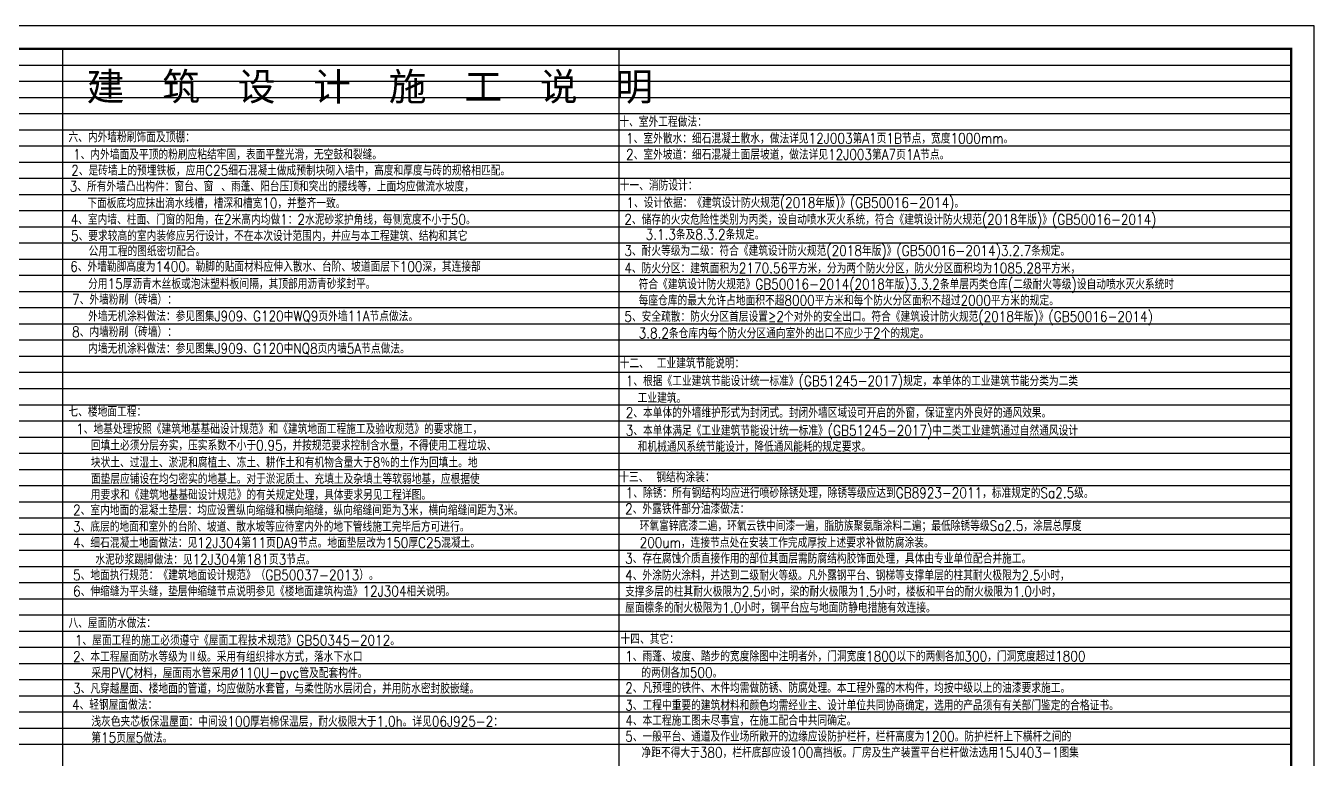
# Model space of a CAD drawing. Extents: x 4267484 to 4395158, y -674551 to -235742.
# Drawn here: x 4329390 to 4385158, y -332131 to -300384 of the extents above; entities that cross this region are included whole.
import ezdxf

# ---------------------------------------------------------------- set-up
doc = ezdxf.new("R2010")
doc.units = 0
doc.header["$LTSCALE"] = 1000
doc.header["$MEASUREMENT"] = 0
doc.layers.get('0').update_dxf_attribs({"linetype": 'CONTINUOUS'})
doc.layers.add('PUB_TITLE', color=4, linetype='CONTINUOUS')
doc.layers.add('图层线', color=8, linetype='CONTINUOUS')
doc.styles.add('HZ1', font='txt.shx', dxfattribs={"bigfont": 'hzdx.shx'})
doc.styles.add('宋体', font='', dxfattribs={"width": 0.7})
doc.styles.get('宋体').set_extended_font_data('SimSun')

msp = doc.modelspace()

# ---------------------------------------------------------------- linework, layer by layer
at = {"layer": 'PUB_TITLE'}
msp.add_lwpolyline([(4301057.7, -359783.9), (4385157.7, -359783.9), (4385157.7, -300383.9), (4301057.7, -300383.9)], close=True, dxfattribs=at)
at = {"layer": 'PUB_TITLE', "const_width": 100}
msp.add_lwpolyline([(4303557.7, -358783.9), (4384157.7, -358783.9), (4384157.7, -301383.9), (4303557.7, -301383.9)], close=True, dxfattribs=at)
at = {"layer": '图层线'}
for p, q in [((4303557.7, -301383.9), (4384157.7, -301383.9)), ((4330988.9, -358783.9), (4330988.9, -301383.9)), ((4355078.8, -358783.9), (4355078.8, -301383.9)), ((4303557.7, -302083.9), (4384157.7, -302083.9)), ((4303557.7, -302783.9), (4384157.7, -302783.9)), ((4303557.7, -303483.9), (4384157.7, -303483.9)), ((4303557.7, -304183.9), (4384157.7, -304183.9)), ((4303557.7, -304883.9), (4384157.7, -304883.9)), ((4303557.7, -305583.9), (4384157.7, -305583.9)), ((4303557.7, -306283.9), (4384157.7, -306283.9)), ((4303557.7, -306983.9), (4384157.7, -306983.9)), ((4303557.7, -307683.9), (4384157.7, -307683.9)), ((4303557.7, -308383.9), (4384157.7, -308383.9)), ((4303557.7, -309083.9), (4384157.7, -309083.9)), ((4303557.7, -309783.9), (4384157.7, -309783.9)), ((4303557.7, -310483.9), (4384157.7, -310483.9)), ((4303557.7, -311183.9), (4384157.7, -311183.9)), ((4303557.7, -311883.9), (4384157.7, -311883.9)), ((4303557.7, -312583.9), (4384157.7, -312583.9)), ((4303557.7, -313283.9), (4384157.7, -313283.9)), ((4303557.7, -313983.9), (4384157.7, -313983.9)), ((4303557.7, -314683.9), (4384157.7, -314683.9)), ((4303557.7, -315383.9), (4384157.7, -315383.9)), ((4303557.7, -316083.9), (4384157.7, -316083.9)), ((4303557.7, -316783.9), (4384157.7, -316783.9)), ((4303557.7, -317483.9), (4384157.7, -317483.9)), ((4303557.7, -318183.9), (4384157.7, -318183.9)), ((4303557.7, -318883.9), (4384157.7, -318883.9)), ((4303557.7, -319583.9), (4384157.7, -319583.9)), ((4303557.7, -320283.9), (4384157.7, -320283.9)), ((4303557.7, -320983.9), (4384157.7, -320983.9)), ((4303557.7, -321683.9), (4384157.7, -321683.9)), ((4303557.7, -322383.9), (4384157.7, -322383.9)), ((4303557.7, -323083.9), (4384157.7, -323083.9)), ((4303557.7, -323783.9), (4384157.7, -323783.9)), ((4303557.7, -324483.9), (4384157.7, -324483.9)), ((4303557.7, -325183.9), (4384157.7, -325183.9)), ((4303557.7, -325883.9), (4384157.7, -325883.9)), ((4303557.7, -326583.9), (4384157.7, -326583.9)), ((4303557.7, -327283.9), (4384157.7, -327283.9)), ((4303557.7, -327983.9), (4384157.7, -327983.9)), ((4303557.7, -328683.9), (4384157.7, -328683.9)), ((4303557.7, -329383.9), (4384157.7, -329383.9)), ((4303557.7, -330083.9), (4384157.7, -330083.9)), ((4303557.7, -330783.9), (4384157.7, -330783.9)), ((4303557.7, -331483.9), (4384157.7, -331483.9))]:
    msp.add_line(p, q, dxfattribs=at)

# ---------------------------------------------------------------- texts
at = {"style": '宋体'}
msp.add_text('建  筑  设  计  施  工  说  明', height=1200, dxfattribs=at).set_placement((4332022.9, -303618.6))
at = {"color": 6, "style": 'HZ1', "width": 0.85}
for s, p in [('十、室外工程做法：', (4355082.1, -304761)), ('六、内外墙粉刷饰面及顶棚：', (4331237.3, -305427.8)), ('十一、消防设计：', (4355097.5, -307515)), ('十二、 工业建筑节能说明：', (4355097.5, -315215)), ('七、楼地面工程：', (4331237.3, -317307.6)), ('十三、 钢结构涂装：', (4355077.2, -320145.8)), ('八、屋面防水做法：', (4331237.3, -326456.7)), ('十四、其它：', (4355134.8, -327146.9))]:
    msp.add_text(s, height=450, dxfattribs=at).set_placement(p)
at = {"color": 4, "style": 'HZ1', "width": 0.85}
for s, p in [('1、室外散水：细石混凝土散水，做法详见12J003第A1页1B节点，宽度1000mm。', (4355372.7, -305481)), ('1、内外墙面及平顶的粉刷应粘结牢固，表面平整光滑，无空鼓和裂缝。', (4331437.3, -306177.8)), ('2、室外坡道：细石混凝土面层坡道，做法详见12J003第A7页1A节点。', (4355372.7, -306180.5)), ('2、是砖墙上的预埋铁板，应用C25细石混凝土做成预制块砌入墙中，高度和厚度与砖的规格相匹配。', (4331356.3, -306868.2)), ('3、所有外墙凸出构件：窗台、窗 、雨蓬、阳台压顶和突出的腰线等，上面均应做流水坡度，', (4331290.7, -307558.6)), ('下面板底均应抹出滴水线槽，槽深和槽宽10，并整齐一致。', (4332053.6, -308283.9)), ('1、设计依据：《建筑设计防火规范(2018年版)》(GB50016-2014)。', (4355388.1, -308265)), ('4、室内墙、柱面、门窗的阳角，在2米高内均做1：2水泥砂浆护角线，每侧宽度不小于50。', (4331330.1, -308992.3)), ('2、储存的火灾危险性类别为丙类，设自动喷水灭火系统，符合《建筑设计防火规范(2018年版)》(GB50016-2014)', (4355297.5, -308991.9)), ('5、要求较高的室内装修应另行设计，不在本次设计范围内，并应与本工程建筑、结构和其它', (4331347.9, -309701.5)), ('3.1.3条及8.3.2条规定。', (4356217.3, -309644.7)), ('公用工程的图纸密切配合。', (4332111.1, -310361.6)), ('3、耐火等级为二级：符合《建筑设计防火规范(2018年版)》(GB50016-2014)3.2.7条规定。', (4355297.5, -310344.7)), ('6、外墙勒脚高度为1400。勒脚的贴面材料应伸入散水、台阶、坡道面层下100深，其连接部', (4331313.4, -311032)), ('4、防火分区：建筑面积为2170.56平方米，分为两个防火分区，防火分区面积均为1085.28平方米，', (4355297.5, -311098.4)), ('分用15厚沥青木丝板或泡沫塑料板间隔，其顶部用沥青砂浆封平。', (4332089.9, -311776.3)), ('符合《建筑设计防火规范》GB50016-2014(2018年版)3.3.2条单层丙类仓库(二级耐火等级)设自动喷水灭火系统时', (4355915.7, -311793.1)), ('7、外墙粉刷（砖墙）：', (4331395.6, -312457.2)), ('每座仓库的最大允许占地面积不超8000平方米和每个防火分区面积不超过2000平方米的规定。', (4355915.7, -312493.1)), ('外墙无机涂料做法：参见图集J909、G120中WQ9页外墙11A节点做法。', (4332089.9, -313176.3)), ('5、安全疏散：防火分区首层设置≥2个对外的安全出口。符合《建筑设计防火规范(2018年版)》(GB50016-2014)', (4355297.5, -313196)), ('8、内墙粉刷（砖墙）：', (4331395.6, -313857.2)), ('3.8.2条仓库内每个防火分区通向室外的出口不应少于2个的规定。', (4355915.7, -313915.2)), ('内墙无机涂料做法：参见图集J909、G120中NQ8页内墙5A节点做法。', (4332089.9, -314576.3)), ('1、根据《工业建筑节能设计统一标准》(GB51245-2017)规定，本单体的工业建筑节能分类为二类', (4355358.9, -315978.9)), ('工业建筑。', (4355874, -316714.4)), ('2、本单体的外墙维护形式为封闭式。封闭外墙区域设可开启的外窗，保证室内外良好的通风效果。', (4355358.9, -317355.3)), ('1、地基处理按照《建筑地基基础设计规范》和《建筑地面工程施工及验收规范》的要求施工，', (4331572.2, -318057.6)), ('3、本单体满足《工业建筑节能设计统一标准》(GB51245-2017)中二类工业建筑通过自然通风设计', (4355358.9, -318124.8)), ('回填土必须分层夯实，压实系数不小于0.95，并按规范要求控制含水量，不得使用工程垃圾、', (4332207.9, -318769.9)), ('和机械通风系统节能设计，降低通风能耗的规定要求。', (4355874, -318821.4)), ('块状土、过湿土、淤泥和腐植土、冻土、耕作土和有机物含量大于8％的土作为回填土。地', (4332207.9, -319505.8)), ('面垫层应铺设在均匀密实的地基上。对于淤泥质土、充填土及杂填土等软弱地基，应根据使', (4332207.9, -320218.1)), ('用要求和《建筑地基基础设计规范》的有关规定处理，具体要求另见工程详图。', (4332207.9, -320906.9)), ('1、除锈：所有钢结构均应进行喷砂除锈处理，除锈等级应达到GB8923-2011，标准规定的Sa2.5级。', (4355357.3, -320826.1)), ('2、室内地面的混凝土垫层：均应设置纵向缩缝和横向缩缝，纵向缩缝间距为3米，横向缩缝间距为3米。', (4331437.3, -321572.1)), ('2、外露铁件部分油漆做法：', (4355331.9, -321516.6)), ('环氧富锌底漆二遍，环氧云铁中间漆一遍，脂肪族聚氨酯涂料二遍；最低除锈等级Sa2.5，涂层总厚度', (4355960.9, -322251.2)), ('3、底层的地面和室外的台阶、坡道、散水坡等应待室内外的地下管线施工完毕后方可进行。', (4331437.3, -322286.8)), ('4、细石混凝土地面做法：见12J304第11页DA9节点。地面垫层改为150厚C25混凝土。', (4331437.3, -322981.1)), ('200um，连接节点处在安装工作完成厚按上述要求补做防腐涂装。', (4355960.9, -322976.9)), ('水泥砂浆踢脚做法：见12J304第181页3节点。', (4332403.1, -323706.9)), ('3、存在腐蚀介质直接作用的部位其面层需防腐结构胶饰面处理，具体由专业单位配合并施工。', (4355331.9, -323663.5)), ('5、地面执行规范：《建筑地面设计规范》（GB50037-2013）。', (4331437.3, -324381.1)), ('4、外涂防火涂料，并达到二级耐火等级。凡外露钢平台、钢梯等支撑单层的柱其耐火极限为2.5小时，', (4355331.9, -324392.3)), ('6、伸缩缝为平头缝，垫层伸缩缝节点说明参见《楼地面建筑构造》12J304相关说明。', (4331437.3, -325081.1)), ('支撑多层的柱其耐火极限为2.5小时，梁的耐火极限为1.5小时，楼板和平台的耐火极限为1.0小时，', (4355331.9, -325092.3)), ('屋面檩条的耐火极限为1.0小时，钢平台应与地面防静电措施有效连接。', (4355331.9, -325792.3)), ('1、屋面工程的施工必须遵守《屋面工程技术规范》GB50345-2012。', (4331516, -327206.7)), ('2、本工程屋面防水等级为Ⅱ级。采用有组织排水方式，落水下水口', (4331437.3, -327914.4)), ('1、雨蓬、坡度、踏步的宽度除图中注明者外，门洞宽度1800以下的两侧各加300，门洞宽度超过1800', (4355334.8, -327896.9)), ('采用PVC材料，屋面雨水管采用%%C110U-pvc管及配套构件。', (4332230.3, -328618.2)), ('的两侧各加500。', (4356031, -328605.4)), ('3、凡穿越屋面、楼地面的管道，均应做防水套管，与柔性防水层闭合，并用防水密封胶嵌缝。', (4331437.3, -329290.7)), ('2、凡预埋的铁件、木件均需做防锈、防腐处理。本工程外露的木构件，均按中级以上的油漆要求施工。', (4355334.8, -329264.1)), ('4、轻钢屋面做法：', (4331389.5, -329993.2)), ('3、工程中重要的建筑材料和颜色均需经业主、设计单位共同协商确定，选用的产品须有有关部门鉴定的合格证书。', (4355334.8, -330018.5)), ('浅灰色夹芯板保温屋面：中间设100厚岩棉保温层，耐火极限大于1.0h。详见06J925-2：', (4332230.3, -330718.2)), ('4、本工程施工图未尽事宜，在施工配合中共同确定。', (4355334.8, -330675.5)), ('第15页屋5做法。', (4332230.3, -331418.2)), ('5、一般平台、通道及作业场所敞开的边缘应设防护栏杆，栏杆高度为1200。防护栏杆上下横杆之间的', (4355334.8, -331368)), ('净距不得大于380，栏杆底部应设100高挡板。厂房及生产装置平台栏杆做法选用15J403-1图集', (4356040.2, -332062.8))]:
    msp.add_text(s, height=450, dxfattribs=at).set_placement(p)

doc.saveas('drawing.dxf')
